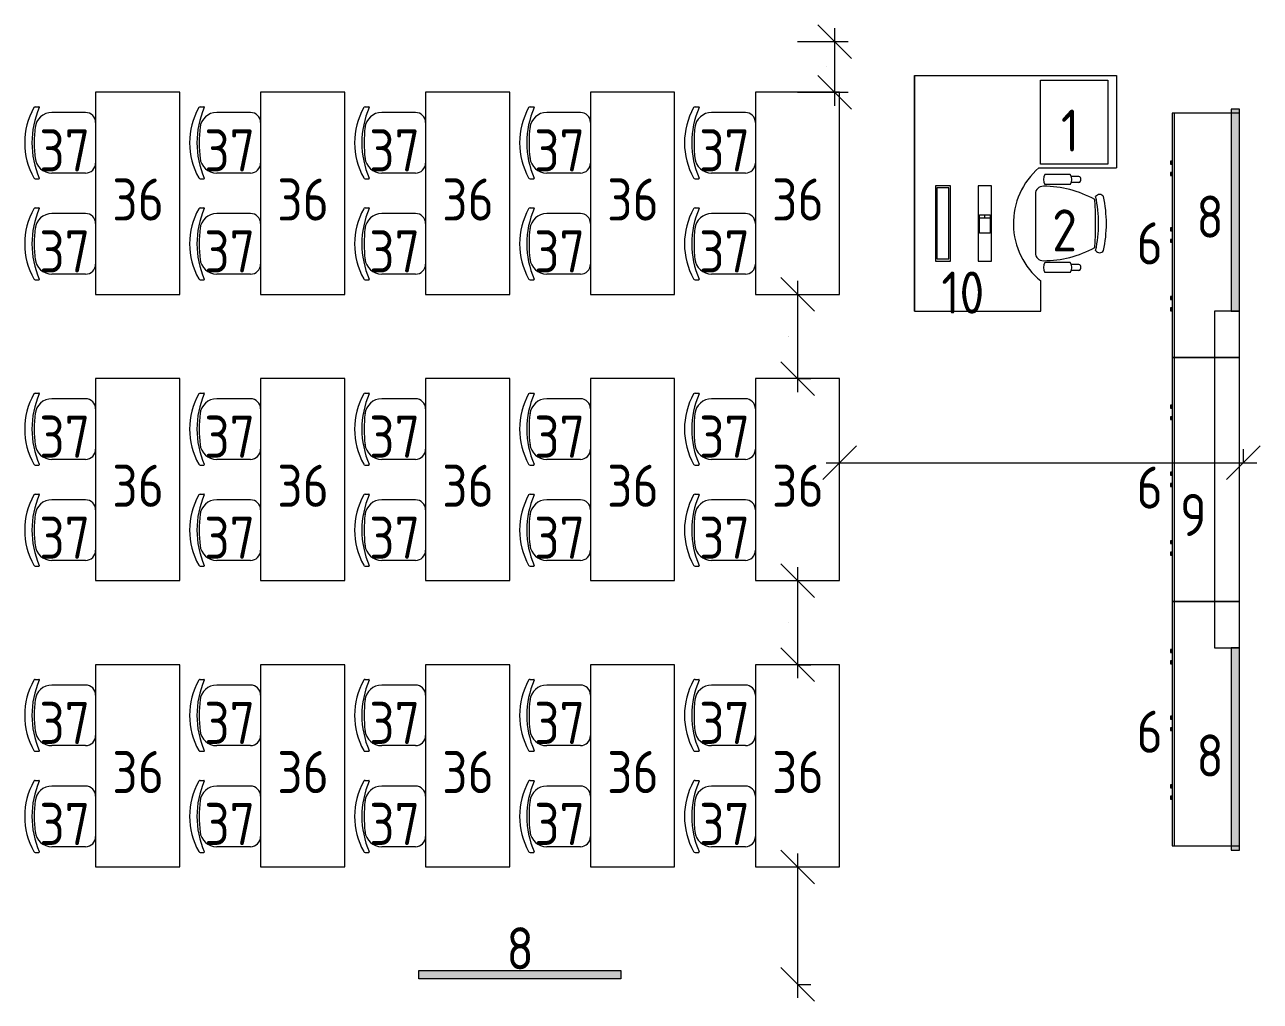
# Model space of a CAD drawing. Header units: millimetres. Extents: x 3050 to 430575, y -569542 to 36130.
# Drawn here: x 275358 to 282699, y -452006 to -446207 of the extents above; entities that cross this region are included whole.
import ezdxf

# ---------------------------------------------------------------- set-up
doc = ezdxf.new("R2010")
doc.units = ezdxf.units.MM
doc.layers.add('ТХ', color=5, linetype='Continuous', lineweight=5)
doc.layers.add('Уточнения', color=210, linetype='Continuous', lineweight=20)
doc.layers.add('ТХ_№ПОЗ', color=7, linetype='Continuous')
doc.styles.add('GOST Common_2', font='GOST_Common.ttf', dxfattribs={"width": 0.9, "height": 250})
doc.styles.add('GOST Common_3', font='GOST_Common.ttf', dxfattribs={"width": 0.9, "height": 2.5})
doc.dimstyles.new('TX-100', dxfattribs={"dimtxt": 200, "dimasz": 200, "dimexe": 80, "dimexo": 0, "dimgap": 50, "dimtad": 1, "dimtoh": 1, "dimdec": 0, "dimrnd": 10, "dimzin": 12, "dimtxsty": 'GOST Common_3', "dimblk": 'OBLIQUE', "dimcen": 1.5, "dimdle": 80, "dimclrd": 256, "dimclre": 256, "dimclrt": 256, "dimadec": 0, "dimazin": 0, "dimtfac": 1, "dimtdec": 0, "dimtmove": 0, "dimatfit": 3, "dimfxl": 1, "dimlwd": -1, "dimlwe": 15, "dimarcsym": 0})

# ---------------------------------------------------------------- blocks, each defined once
blk = doc.blocks.new('Покрытие настенное')
at = {"linetype": 'Continuous', "lineweight": 5}
blk.add_lwpolyline([(2250, -150), (250, -150), (250, 0), (2250, 0)], close=True, dxfattribs=at)
blk = doc.blocks.new('A$C3da1b1ea')
at = {"lineweight": 0}
h = blk.add_hatch(color=256, dxfattribs=at)
h.dxf.hatch_style = 1
h.paths.add_polyline_path([(0, 0), (50, 0), (50, -1200), (0, -1200)])
blk.add_lwpolyline([(0, 0), (50, 0), (50, -1200), (0, -1200), (0, 0)], dxfattribs=at)
blk = doc.blocks.new('Стол учителя угловой с тумбой')
at = {"linetype": 'Continuous', "lineweight": 5}
for p, q in [((0, 0), (0, 1200)), ((0, 1200), (547.9, 1200)), ((547.9, 739), (547.9, 1200)), ((1400, 750), (1219.1, 750)), ((1400, 0), (1400, 750)), ((1400, 0), (1400, 750)), ((1400, 0), (0, 0)), ((0, 0), (1400, 0))]:
    blk.add_line(p, q, dxfattribs=at)
blk.add_lwpolyline([(26.4, 1148.7), (526.4, 1148.7), (526.4, 748.7), (26.4, 748.7)], close=True, dxfattribs=at)
blk.add_arc((878.9, 1024.4), 437, 220.76329, 321.11011, dxfattribs=at)
blk = doc.blocks.new('Кресло регулируемое')
at = {"linetype": 'Continuous'}
for p, q in [((-292.3, -214.4), (-292.3, -365.6)), ((-280.3, -163), (-280.3, -208.6)), ((-243.6, -163), (-243.6, -208.8)), ((-232.1, -214.4), (-232.1, -365.6)), ((230.7, -214.4), (230.7, -365.6)), ((242.1, -163), (242.1, -208.8)), ((278.9, -163), (278.9, -208.6)), ((290.9, -214.4), (290.9, -365.6)), ((-175.8, -421.8), (174.4, -421.8))]:
    blk.add_line(p, q, dxfattribs=at)
for centre, radius, start, end in [((402.7, -373.3), 624.5, 150.90677, 180.12147), ((-144.6, -40.7), 28.1, 124.29147, 235.70827), ((0, -747.5), 747.5, 77.60199, 102.39777), ((0, -794), 747.5, 77.60199, 102.39777), ((0, -1825.8), 1761.9, 85.39382, 94.65462), ((-404.1, -373.3), 624.5, 359.87797, 29.10589), ((144.6, -40.7), 28.1, 304.29007, 55.70964), ((-262.2, -264.4), 58.4, 58.95098, 121.04877), ((-261.9, -171.6), 20.2, 24.89545, 155.33537), ((260.8, -264.4), 58.4, 58.95101, 121.04877), ((260.5, -171.5), 20.2, 24.89545, 155.33537), ((-262.2, -315.5), 58.4, 238.95097, 301.04877), ((260.8, -315.5), 58.4, 238.95097, 301.04877), ((-176.4, -376.4), 45.4, 177.81347, 270.74787), ((175, -376.4), 45.4, 269.25187, 2.18664)]:
    blk.add_arc(centre, radius, start, end, dxfattribs=at)
blk = doc.blocks.new('Стул ученич штабелир №5-7')
at = {"color": 0, "linetype": 'ByBlock', "lineweight": -2}
for p, q in [((-120.1, 0), (120.1, 0)), ((-120.1, 0), (120.1, 0)), ((-179.9, -60), (-179.9, -260.3)), ((-179.9, -60), (-179.9, -260.3)), ((180.1, -60), (180.1, -260.3)), ((180.1, -60), (180.1, -260.3)), ((-213.4, -359), (-213.4, -337.3)), ((-213.4, -359), (-213.4, -337.3)), ((213.6, -359), (213.6, -337.3)), ((213.6, -359), (213.6, -337.3))]:
    blk.add_line(p, q, dxfattribs=at)
for centre, radius, start, end in [((-119.9, -60), 60, 90, 180), ((-119.9, -60), 60, 90, 180), ((120.1, -60), 60, 0, 90), ((120.1, -60), 60, 0, 90), ((-79.9, -260.3), 100, 180, 264.25844), ((-79.9, -260.3), 100, 180, 264.25844), ((80.1, -260.3), 100, 275.74156, 0), ((80.1, -260.3), 100, 275.74156, 0), ((-210.4, -337.3), 3, 63.89783, 180), ((-210.4, -337.3), 3, 63.89783, 180), ((-203.4, -359), 10, 180, 238.06825), ((-203.4, -359), 10, 180, 238.06825), ((0.1, 142.3), 520.8, 246.31951, 293.68049), ((0.1, 142.3), 520.8, 246.31951, 293.68049), ((0.1, 435.5), 800.4, 263.24698, 276.75302), ((0.1, 435.5), 800.4, 263.24698, 276.75302), ((203.6, -359), 10, 301.93175, 0), ((203.6, -359), 10, 301.93175, 0), ((210.6, -337.3), 3, 0, 116.10217), ((210.6, -337.3), 3, 0, 116.10217), ((0.1, 9), 430.5, 240.99166, 299.00834), ((0.1, 9), 430.5, 240.99166, 299.00834)]:
    blk.add_arc(centre, radius, start, end, dxfattribs=at)
blk = doc.blocks.new('A$C727b9d3d')
at = {"linetype": 'Continuous'}
blk.add_line((388, -1450), (388, 0), dxfattribs=at)
for points in [[(0, -1450), (400, -1450), (400, 0), (0, 0)], [(400, -277.1), (400, -294.4), (410.2, -294.4), (410.2, -277.1)], [(400, -344.7), (400, -362.1), (410.2, -362.1), (410.2, -344.7)], [(400, -684.1), (400, -701.5), (410.2, -701.5), (410.2, -684.1)], [(400, -751.8), (400, -769.1), (410.2, -769.1), (410.2, -751.8)], [(400, -1081), (400, -1098.4), (410.2, -1098.4), (410.2, -1081)], [(400, -1148.7), (400, -1166), (410.2, -1166), (410.2, -1148.7)]]:
    blk.add_lwpolyline(points, close=True, dxfattribs=at)
blk = doc.blocks.new('_Oblique')
at = {"color": 0, "linetype": 'ByBlock', "lineweight": -2}
blk.add_line((-0.5, -0.5), (0.5, 0.5), dxfattribs=at)
blk = doc.blocks.new('*D12145')
at = {"layer": 'Defpoints', "color": 0, "transparency": 16777216}
for p in [(479734.2, -262987.3), (479955.2, -262987.3), (479734.2, -263288.4)]:
    blk.add_point(p, dxfattribs=at)
at = {"layer": 'ТХ', "transparency": 16777216}
blk.add_line((479955.2, -263368.4), (479955.2, -262907.3), dxfattribs=at)
at = {"layer": 'ТХ', "lineweight": 15, "transparency": 16777216}
for p, q in [((479734.2, -262987.3), (480035.2, -262987.3)), ((479734.2, -263288.4), (480035.2, -263288.4))]:
    blk.add_line(p, q, dxfattribs=at)
at = {"layer": 'ТХ', "transparency": 16777216, "xscale": 200, "yscale": 200, "zscale": 200}
for p, rotation in [((479955.2, -262987.3), 90), ((479955.2, -263288.4), 270)]:
    blk.add_blockref('_Oblique', p, dxfattribs=dict(at, rotation=rotation))
at = {"layer": 'ТХ', "transparency": 16777216, "insert": (479903.9, -263137.9), "char_height": 2.5, "attachment_point": 5, "rotation": 90, "style": 'GOST Common_3'}
blk.add_mtext('300', dxfattribs=at)
blk = doc.blocks.new('*D12146')
at = {"layer": 'Defpoints', "color": 0, "transparency": 16777216}
for p in [(479734.2, -264488.4), (479734.2, -264988.4), (479734.2, -264988.4)]:
    blk.add_point(p, dxfattribs=at)
at = {"layer": 'ТХ', "transparency": 16777216}
blk.add_line((479734.2, -264408.4), (479734.2, -265068.4), dxfattribs=at)
at = {"layer": 'ТХ', "lineweight": 15, "transparency": 16777216}
for p, q in [((479734.2, -264488.4), (479814.2, -264488.4)), ((479734.2, -264988.4), (479814.2, -264988.4))]:
    blk.add_line(p, q, dxfattribs=at)
at = {"layer": 'ТХ', "transparency": 16777216, "xscale": 200, "yscale": 200, "zscale": 200}
for p, rotation in [((479734.2, -264488.4), 90), ((479734.2, -264988.4), 270)]:
    blk.add_blockref('_Oblique', p, dxfattribs=dict(at, rotation=rotation))
at = {"layer": 'ТХ', "transparency": 16777216, "insert": (479682.9, -264738.4), "char_height": 2.5, "attachment_point": 5, "rotation": 90, "style": 'GOST Common_3'}
blk.add_mtext('500', dxfattribs=at)
blk = doc.blocks.new('*D12147')
at = {"layer": 'Defpoints', "color": 0, "transparency": 16777216}
for p in [(479734.2, -266188.4), (479734.2, -266688.4), (479734.2, -266688.4)]:
    blk.add_point(p, dxfattribs=at)
at = {"layer": 'ТХ', "transparency": 16777216}
blk.add_line((479734.2, -266108.4), (479734.2, -266768.4), dxfattribs=at)
at = {"layer": 'ТХ', "lineweight": 15, "transparency": 16777216}
for p, q in [((479734.2, -266188.4), (479814.2, -266188.4)), ((479734.2, -266688.4), (479814.2, -266688.4))]:
    blk.add_line(p, q, dxfattribs=at)
at = {"layer": 'ТХ', "transparency": 16777216, "xscale": 200, "yscale": 200, "zscale": 200}
for p, rotation in [((479734.2, -266188.4), 90), ((479734.2, -266688.4), 270)]:
    blk.add_blockref('_Oblique', p, dxfattribs=dict(at, rotation=rotation))
at = {"layer": 'ТХ', "transparency": 16777216, "insert": (479682.9, -266438.4), "char_height": 2.5, "attachment_point": 5, "rotation": 90, "style": 'GOST Common_3'}
blk.add_mtext('500', dxfattribs=at)
blk = doc.blocks.new('*D12148')
at = {"layer": 'Defpoints', "color": 0, "transparency": 16777216}
for p in [(479734.2, -267888.4), (479734.2, -268586.4), (479734.2, -268586.4)]:
    blk.add_point(p, dxfattribs=at)
at = {"layer": 'ТХ', "transparency": 16777216}
blk.add_line((479734.2, -267808.4), (479734.2, -268666.4), dxfattribs=at)
at = {"layer": 'ТХ', "lineweight": 15, "transparency": 16777216}
for p, q in [((479734.2, -267888.4), (479814.2, -267888.4)), ((479734.2, -268586.4), (479814.2, -268586.4))]:
    blk.add_line(p, q, dxfattribs=at)
at = {"layer": 'ТХ', "transparency": 16777216, "xscale": 200, "yscale": 200, "zscale": 200}
for p, rotation in [((479734.2, -267888.4), 90), ((479734.2, -268586.4), 270)]:
    blk.add_blockref('_Oblique', p, dxfattribs=dict(at, rotation=rotation))
at = {"layer": 'ТХ', "transparency": 16777216, "insert": (479682.9, -268237.4), "char_height": 2.5, "attachment_point": 5, "rotation": 90, "style": 'GOST Common_3'}
blk.add_mtext('700', dxfattribs=at)
blk = doc.blocks.new('*D12121')
at = {"layer": 'Defpoints', "color": 0, "transparency": 16777216}
for p in [(479984.2, -265488.4), (482383.6, -265488.4), (482383.6, -265488.4)]:
    blk.add_point(p, dxfattribs=at)
at = {"layer": 'ТХ', "lineweight": 15, "transparency": 16777216}
for p, q in [((479984.2, -265488.4), (479984.2, -265408.4)), ((482383.6, -265488.4), (482383.6, -265408.4))]:
    blk.add_line(p, q, dxfattribs=at)
at = {"layer": 'ТХ', "transparency": 16777216}
blk.add_line((479904.2, -265488.4), (482463.6, -265488.4), dxfattribs=at)
at = {"layer": 'ТХ', "transparency": 16777216, "xscale": 200, "yscale": 200, "zscale": 200, "rotation": 180}
blk.add_blockref('_Oblique', (479984.2, -265488.4), dxfattribs=at)
at = {"layer": 'ТХ', "transparency": 16777216, "xscale": 200, "yscale": 200, "zscale": 200}
blk.add_blockref('_Oblique', (482383.6, -265488.4), dxfattribs=at)
at = {"layer": 'ТХ', "transparency": 16777216, "insert": (481183.9, -265437.1), "char_height": 2.5, "attachment_point": 5, "style": 'GOST Common_3'}
blk.add_mtext('2400', dxfattribs=at)
blk = doc.blocks.new('Ноутбук')
at = {"layer": 'ТХ'}
for p, q in [((2432.4, 14028.3), (2412.3, 14028.3)), ((2432.4, 14060), (2432.4, 13996.6))]:
    blk.add_line(p, q, dxfattribs=at)
for points in [[(2238.5, 13988.4), (2687.5, 13988.4), (2687.5, 14067.9), (2238.5, 14067.9)], [(2520.4, 13996.6), (2412.3, 13996.6), (2412.3, 14060), (2520.4, 14060)], [(2687.5, 13824.4), (2238.5, 13824.4), (2238.5, 13735.8), (2687.5, 13735.8)], [(2673.8, 13813.8), (2251.4, 13813.8), (2251.4, 13743.9), (2673.8, 13743.9)]]:
    blk.add_lwpolyline(points, close=True, dxfattribs=at)
blk = doc.blocks.new('ТХ1 4 этаж')
at = {"layer": 'ТХ'}
for points in [[(476064.2, -264488.4), (476064.2, -263288.4), (475564.2, -263288.4), (475564.2, -264488.4)], [(477044.2, -264488.4), (477044.2, -263288.4), (476544.2, -263288.4), (476544.2, -264488.4)], [(478024.2, -264488.4), (478024.2, -263288.4), (477524.2, -263288.4), (477524.2, -264488.4)], [(479004.2, -264488.4), (479004.2, -263288.4), (478504.2, -263288.4), (478504.2, -264488.4)], [(479984.2, -264488.4), (479984.2, -263288.4), (479484.2, -263288.4), (479484.2, -264488.4)], [(476064.2, -266188.4), (476064.2, -264988.4), (475564.2, -264988.4), (475564.2, -266188.4)], [(477044.2, -266188.4), (477044.2, -264988.4), (476544.2, -264988.4), (476544.2, -266188.4)], [(478024.2, -266188.4), (478024.2, -264988.4), (477524.2, -264988.4), (477524.2, -266188.4)], [(479004.2, -266188.4), (479004.2, -264988.4), (478504.2, -264988.4), (478504.2, -266188.4)], [(479984.2, -266188.4), (479984.2, -264988.4), (479484.2, -264988.4), (479484.2, -266188.4)], [(476064.2, -267888.4), (476064.2, -266688.4), (475564.2, -266688.4), (475564.2, -267888.4)], [(477044.2, -267888.4), (477044.2, -266688.4), (476544.2, -266688.4), (476544.2, -267888.4)], [(478024.2, -267888.4), (478024.2, -266688.4), (477524.2, -266688.4), (477524.2, -267888.4)], [(479004.2, -267888.4), (479004.2, -266688.4), (478504.2, -266688.4), (478504.2, -267888.4)], [(479984.2, -267888.4), (479984.2, -266688.4), (479484.2, -266688.4), (479484.2, -267888.4)]]:
    blk.add_lwpolyline(points, close=True, dxfattribs=at)
at = {"rotation": 270}
blk.add_blockref('Ноутбук', (466818.4, -261604.6), dxfattribs=at)
at = {"layer": 'ТХ', "lineweight": 0}
for name, p, rotation in [('Стол учителя угловой с тумбой', (480429.2, -263189.3), 270), ('Стул ученич штабелир №5-7', (475564.2, -263588.4), 270), ('Стул ученич штабелир №5-7', (476544.2, -263588.4), 270), ('Стул ученич штабелир №5-7', (477524.2, -263588.4), 270), ('Стул ученич штабелир №5-7', (478504.2, -263588.4), 270), ('Стул ученич штабелир №5-7', (479484.2, -263588.4), 270), ('A$C727b9d3d', (482360.8, -264863.4), 180), ('Кресло регулируемое', (481569.4, -264068.3), 270), ('Стул ученич штабелир №5-7', (475564.2, -264188.4), 270), ('Стул ученич штабелир №5-7', (476544.2, -264188.4), 270), ('Стул ученич штабелир №5-7', (477524.2, -264188.4), 270), ('Стул ученич штабелир №5-7', (478504.2, -264188.4), 270), ('Стул ученич штабелир №5-7', (479484.2, -264188.4), 270), ('A$C727b9d3d', (482360.8, -266313.4), 180), ('Стул ученич штабелир №5-7', (475564.2, -265288.4), 270), ('Стул ученич штабелир №5-7', (476544.2, -265288.4), 270), ('Стул ученич штабелир №5-7', (477524.2, -265288.4), 270), ('Стул ученич штабелир №5-7', (478504.2, -265288.4), 270), ('Стул ученич штабелир №5-7', (479484.2, -265288.4), 270), ('Стул ученич штабелир №5-7', (475564.2, -265888.4), 270), ('Стул ученич штабелир №5-7', (476544.2, -265888.4), 270), ('Стул ученич штабелир №5-7', (477524.2, -265888.4), 270), ('Стул ученич штабелир №5-7', (478504.2, -265888.4), 270), ('Стул ученич штабелир №5-7', (479484.2, -265888.4), 270), ('A$C727b9d3d', (482360.8, -267763.4), 180), ('Стул ученич штабелир №5-7', (475564.2, -266988.4), 270), ('Стул ученич штабелир №5-7', (476544.2, -266988.4), 270), ('Стул ученич штабелир №5-7', (477524.2, -266988.4), 270), ('Стул ученич штабелир №5-7', (478504.2, -266988.4), 270), ('Стул ученич штабелир №5-7', (479484.2, -266988.4), 270), ('Стул ученич штабелир №5-7', (475564.2, -267588.4), 270), ('Стул ученич штабелир №5-7', (476544.2, -267588.4), 270), ('Стул ученич штабелир №5-7', (477524.2, -267588.4), 270), ('Стул ученич штабелир №5-7', (478504.2, -267588.4), 270), ('Стул ученич штабелир №5-7', (479484.2, -267588.4), 270), ('A$C3da1b1ea', (478684.9, -268503.7), 270)]:
    blk.add_blockref(name, p, dxfattribs=dict(at, rotation=rotation))
at = {"layer": 'ТХ', "lineweight": 0, "xscale": -1}
for p in [(482360.8, -263388.4), (482360.8, -266588.4)]:
    blk.add_blockref('A$C3da1b1ea', p, dxfattribs=at)
at = {"layer": 'ТХ', "lineweight": 0, "xscale": -1, "rotation": 270}
blk.add_blockref('Покрытие настенное', (482360.8, -266838.4), dxfattribs=at)
at = {"layer": 'ТХ_№ПОЗ', "char_height": 250, "width": 595, "attachment_point": 5, "line_spacing_factor": 1.139951, "style": 'GOST Common_2'}
for s, insert in [('\\pxt4.23333,8.46667,12.7,16.93333,21.16667,25.4,29.63333,33.86667,38.1,42.33333,46.56667,50.8,55.03333,59.26667,63.5,67.73333,71.96667,76.2,80.43333,84.66667,88.9,93.13333,97.36667,101.6,105.83333,110.06667,114.3,118.53333,122.76667,127,131.23333,135.46667;1', (481353.3, -263515.7)), ('\\pxt4.23333,8.46667,12.7,16.93333,21.16667,25.4,29.63333,33.86667,38.1,42.33333,46.56667,50.8,55.03333,59.26667,63.5,67.73333,71.96667,76.2,80.43333,84.66667,88.9,93.13333,97.36667,101.6,105.83333,110.06667,114.3,118.53333,122.76667,127,131.23333,135.46667;37', (475380.1, -263633.6)), ('\\pxt4.23333,8.46667,12.7,16.93333,21.16667,25.4,29.63333,33.86667,38.1,42.33333,46.56667,50.8,55.03333,59.26667,63.5,67.73333,71.96667,76.2,80.43333,84.66667,88.9,93.13333,97.36667,101.6,105.83333,110.06667,114.3,118.53333,122.76667,127,131.23333,135.46667;37', (476360.1, -263633.6)), ('\\pxt4.23333,8.46667,12.7,16.93333,21.16667,25.4,29.63333,33.86667,38.1,42.33333,46.56667,50.8,55.03333,59.26667,63.5,67.73333,71.96667,76.2,80.43333,84.66667,88.9,93.13333,97.36667,101.6,105.83333,110.06667,114.3,118.53333,122.76667,127,131.23333,135.46667;37', (477340.1, -263633.6)), ('\\pxt4.23333,8.46667,12.7,16.93333,21.16667,25.4,29.63333,33.86667,38.1,42.33333,46.56667,50.8,55.03333,59.26667,63.5,67.73333,71.96667,76.2,80.43333,84.66667,88.9,93.13333,97.36667,101.6,105.83333,110.06667,114.3,118.53333,122.76667,127,131.23333,135.46667;37', (478320.1, -263633.6)), ('\\pxt4.23333,8.46667,12.7,16.93333,21.16667,25.4,29.63333,33.86667,38.1,42.33333,46.56667,50.8,55.03333,59.26667,63.5,67.73333,71.96667,76.2,80.43333,84.66667,88.9,93.13333,97.36667,101.6,105.83333,110.06667,114.3,118.53333,122.76667,127,131.23333,135.46667;37', (479300.1, -263633.6)), ('\\pxt4.23333,8.46667,12.7,16.93333,21.16667,25.4,29.63333,33.86667,38.1,42.33333,46.56667,50.8,55.03333,59.26667,63.5,67.73333,71.96667,76.2,80.43333,84.66667,88.9,93.13333,97.36667,101.6,105.83333,110.06667,114.3,118.53333,122.76667,127,131.23333,135.46667;36', (475816.5, -263925.4)), ('\\pxt4.23333,8.46667,12.7,16.93333,21.16667,25.4,29.63333,33.86667,38.1,42.33333,46.56667,50.8,55.03333,59.26667,63.5,67.73333,71.96667,76.2,80.43333,84.66667,88.9,93.13333,97.36667,101.6,105.83333,110.06667,114.3,118.53333,122.76667,127,131.23333,135.46667;36', (476796.5, -263925.4)), ('\\pxt4.23333,8.46667,12.7,16.93333,21.16667,25.4,29.63333,33.86667,38.1,42.33333,46.56667,50.8,55.03333,59.26667,63.5,67.73333,71.96667,76.2,80.43333,84.66667,88.9,93.13333,97.36667,101.6,105.83333,110.06667,114.3,118.53333,122.76667,127,131.23333,135.46667;36', (477776.5, -263925.4)), ('\\pxt4.23333,8.46667,12.7,16.93333,21.16667,25.4,29.63333,33.86667,38.1,42.33333,46.56667,50.8,55.03333,59.26667,63.5,67.73333,71.96667,76.2,80.43333,84.66667,88.9,93.13333,97.36667,101.6,105.83333,110.06667,114.3,118.53333,122.76667,127,131.23333,135.46667;36', (478756.5, -263925.4)), ('\\pxt4.23333,8.46667,12.7,16.93333,21.16667,25.4,29.63333,33.86667,38.1,42.33333,46.56667,50.8,55.03333,59.26667,63.5,67.73333,71.96667,76.2,80.43333,84.66667,88.9,93.13333,97.36667,101.6,105.83333,110.06667,114.3,118.53333,122.76667,127,131.23333,135.46667;36', (479736.5, -263925.4)), ('\\pxt4.23333,8.46667,12.7,16.93333,21.16667,25.4,29.63333,33.86667,38.1,42.33333,46.56667,50.8,55.03333,59.26667,63.5,67.73333,71.96667,76.2,80.43333,84.66667,88.9,93.13333,97.36667,101.6,105.83333,110.06667,114.3,118.53333,122.76667,127,131.23333,135.46667;8', (482185.1, -264027.1)), ('\\pxt4.23333,8.46667,12.7,16.93333,21.16667,25.4,29.63333,33.86667,38.1,42.33333,46.56667,50.8,55.03333,59.26667,63.5,67.73333,71.96667,76.2,80.43333,84.66667,88.9,93.13333,97.36667,101.6,105.83333,110.06667,114.3,118.53333,122.76667,127,131.23333,135.46667;2', (481320.7, -264108.8)), ('\\pxt4.23333,8.46667,12.7,16.93333,21.16667,25.4,29.63333,33.86667,38.1,42.33333,46.56667,50.8,55.03333,59.26667,63.5,67.73333,71.96667,76.2,80.43333,84.66667,88.9,93.13333,97.36667,101.6,105.83333,110.06667,114.3,118.53333,122.76667,127,131.23333,135.46667;37', (475380.1, -264233.6)), ('\\pxt4.23333,8.46667,12.7,16.93333,21.16667,25.4,29.63333,33.86667,38.1,42.33333,46.56667,50.8,55.03333,59.26667,63.5,67.73333,71.96667,76.2,80.43333,84.66667,88.9,93.13333,97.36667,101.6,105.83333,110.06667,114.3,118.53333,122.76667,127,131.23333,135.46667;37', (476360.1, -264233.6)), ('\\pxt4.23333,8.46667,12.7,16.93333,21.16667,25.4,29.63333,33.86667,38.1,42.33333,46.56667,50.8,55.03333,59.26667,63.5,67.73333,71.96667,76.2,80.43333,84.66667,88.9,93.13333,97.36667,101.6,105.83333,110.06667,114.3,118.53333,122.76667,127,131.23333,135.46667;37', (477340.1, -264233.6)), ('\\pxt4.23333,8.46667,12.7,16.93333,21.16667,25.4,29.63333,33.86667,38.1,42.33333,46.56667,50.8,55.03333,59.26667,63.5,67.73333,71.96667,76.2,80.43333,84.66667,88.9,93.13333,97.36667,101.6,105.83333,110.06667,114.3,118.53333,122.76667,127,131.23333,135.46667;37', (478320.1, -264233.6)), ('\\pxt4.23333,8.46667,12.7,16.93333,21.16667,25.4,29.63333,33.86667,38.1,42.33333,46.56667,50.8,55.03333,59.26667,63.5,67.73333,71.96667,76.2,80.43333,84.66667,88.9,93.13333,97.36667,101.6,105.83333,110.06667,114.3,118.53333,122.76667,127,131.23333,135.46667;37', (479300.1, -264233.6)), ('\\pxt4.23333,8.46667,12.7,16.93333,21.16667,25.4,29.63333,33.86667,38.1,42.33333,46.56667,50.8,55.03333,59.26667,63.5,67.73333,71.96667,76.2,80.43333,84.66667,88.9,93.13333,97.36667,101.6,105.83333,110.06667,114.3,118.53333,122.76667,127,131.23333,135.46667;6', (481826.6, -264185.9)), ('\\pxt4.23333,8.46667,12.7,16.93333,21.16667,25.4,29.63333,33.86667,38.1,42.33333,46.56667,50.8,55.03333,59.26667,63.5,67.73333,71.96667,76.2,80.43333,84.66667,88.9,93.13333,97.36667,101.6,105.83333,110.06667,114.3,118.53333,122.76667,127,131.23333,135.46667;10', (480716.6, -264478)), ('\\pxt4.23333,8.46667,12.7,16.93333,21.16667,25.4,29.63333,33.86667,38.1,42.33333,46.56667,50.8,55.03333,59.26667,63.5,67.73333,71.96667,76.2,80.43333,84.66667,88.9,93.13333,97.36667,101.6,105.83333,110.06667,114.3,118.53333,122.76667,127,131.23333,135.46667;37', (475380.1, -265333.6)), ('\\pxt4.23333,8.46667,12.7,16.93333,21.16667,25.4,29.63333,33.86667,38.1,42.33333,46.56667,50.8,55.03333,59.26667,63.5,67.73333,71.96667,76.2,80.43333,84.66667,88.9,93.13333,97.36667,101.6,105.83333,110.06667,114.3,118.53333,122.76667,127,131.23333,135.46667;37', (476360.1, -265333.6)), ('\\pxt4.23333,8.46667,12.7,16.93333,21.16667,25.4,29.63333,33.86667,38.1,42.33333,46.56667,50.8,55.03333,59.26667,63.5,67.73333,71.96667,76.2,80.43333,84.66667,88.9,93.13333,97.36667,101.6,105.83333,110.06667,114.3,118.53333,122.76667,127,131.23333,135.46667;37', (477340.1, -265333.6)), ('\\pxt4.23333,8.46667,12.7,16.93333,21.16667,25.4,29.63333,33.86667,38.1,42.33333,46.56667,50.8,55.03333,59.26667,63.5,67.73333,71.96667,76.2,80.43333,84.66667,88.9,93.13333,97.36667,101.6,105.83333,110.06667,114.3,118.53333,122.76667,127,131.23333,135.46667;37', (478320.1, -265333.6)), ('\\pxt4.23333,8.46667,12.7,16.93333,21.16667,25.4,29.63333,33.86667,38.1,42.33333,46.56667,50.8,55.03333,59.26667,63.5,67.73333,71.96667,76.2,80.43333,84.66667,88.9,93.13333,97.36667,101.6,105.83333,110.06667,114.3,118.53333,122.76667,127,131.23333,135.46667;37', (479300.1, -265333.6)), ('\\pxt4.23333,8.46667,12.7,16.93333,21.16667,25.4,29.63333,33.86667,38.1,42.33333,46.56667,50.8,55.03333,59.26667,63.5,67.73333,71.96667,76.2,80.43333,84.66667,88.9,93.13333,97.36667,101.6,105.83333,110.06667,114.3,118.53333,122.76667,127,131.23333,135.46667;36', (475816.5, -265625.4)), ('\\pxt4.23333,8.46667,12.7,16.93333,21.16667,25.4,29.63333,33.86667,38.1,42.33333,46.56667,50.8,55.03333,59.26667,63.5,67.73333,71.96667,76.2,80.43333,84.66667,88.9,93.13333,97.36667,101.6,105.83333,110.06667,114.3,118.53333,122.76667,127,131.23333,135.46667;36', (476796.5, -265625.4)), ('\\pxt4.23333,8.46667,12.7,16.93333,21.16667,25.4,29.63333,33.86667,38.1,42.33333,46.56667,50.8,55.03333,59.26667,63.5,67.73333,71.96667,76.2,80.43333,84.66667,88.9,93.13333,97.36667,101.6,105.83333,110.06667,114.3,118.53333,122.76667,127,131.23333,135.46667;36', (477776.5, -265625.4)), ('\\pxt4.23333,8.46667,12.7,16.93333,21.16667,25.4,29.63333,33.86667,38.1,42.33333,46.56667,50.8,55.03333,59.26667,63.5,67.73333,71.96667,76.2,80.43333,84.66667,88.9,93.13333,97.36667,101.6,105.83333,110.06667,114.3,118.53333,122.76667,127,131.23333,135.46667;36', (478756.5, -265625.4)), ('\\pxt4.23333,8.46667,12.7,16.93333,21.16667,25.4,29.63333,33.86667,38.1,42.33333,46.56667,50.8,55.03333,59.26667,63.5,67.73333,71.96667,76.2,80.43333,84.66667,88.9,93.13333,97.36667,101.6,105.83333,110.06667,114.3,118.53333,122.76667,127,131.23333,135.46667;36', (479736.5, -265625.4)), ('\\pxt4.23333,8.46667,12.7,16.93333,21.16667,25.4,29.63333,33.86667,38.1,42.33333,46.56667,50.8,55.03333,59.26667,63.5,67.73333,71.96667,76.2,80.43333,84.66667,88.9,93.13333,97.36667,101.6,105.83333,110.06667,114.3,118.53333,122.76667,127,131.23333,135.46667;6', (481826.6, -265635.9)), ('\\pxt4.23333,8.46667,12.7,16.93333,21.16667,25.4,29.63333,33.86667,38.1,42.33333,46.56667,50.8,55.03333,59.26667,63.5,67.73333,71.96667,76.2,80.43333,84.66667,88.9,93.13333,97.36667,101.6,105.83333,110.06667,114.3,118.53333,122.76667,127,131.23333,135.46667;9', (482086.1, -265798.5)), ('\\pxt4.23333,8.46667,12.7,16.93333,21.16667,25.4,29.63333,33.86667,38.1,42.33333,46.56667,50.8,55.03333,59.26667,63.5,67.73333,71.96667,76.2,80.43333,84.66667,88.9,93.13333,97.36667,101.6,105.83333,110.06667,114.3,118.53333,122.76667,127,131.23333,135.46667;37', (475380.1, -265933.6)), ('\\pxt4.23333,8.46667,12.7,16.93333,21.16667,25.4,29.63333,33.86667,38.1,42.33333,46.56667,50.8,55.03333,59.26667,63.5,67.73333,71.96667,76.2,80.43333,84.66667,88.9,93.13333,97.36667,101.6,105.83333,110.06667,114.3,118.53333,122.76667,127,131.23333,135.46667;37', (476360.1, -265933.6)), ('\\pxt4.23333,8.46667,12.7,16.93333,21.16667,25.4,29.63333,33.86667,38.1,42.33333,46.56667,50.8,55.03333,59.26667,63.5,67.73333,71.96667,76.2,80.43333,84.66667,88.9,93.13333,97.36667,101.6,105.83333,110.06667,114.3,118.53333,122.76667,127,131.23333,135.46667;37', (477340.1, -265933.6)), ('\\pxt4.23333,8.46667,12.7,16.93333,21.16667,25.4,29.63333,33.86667,38.1,42.33333,46.56667,50.8,55.03333,59.26667,63.5,67.73333,71.96667,76.2,80.43333,84.66667,88.9,93.13333,97.36667,101.6,105.83333,110.06667,114.3,118.53333,122.76667,127,131.23333,135.46667;37', (478320.1, -265933.6)), ('\\pxt4.23333,8.46667,12.7,16.93333,21.16667,25.4,29.63333,33.86667,38.1,42.33333,46.56667,50.8,55.03333,59.26667,63.5,67.73333,71.96667,76.2,80.43333,84.66667,88.9,93.13333,97.36667,101.6,105.83333,110.06667,114.3,118.53333,122.76667,127,131.23333,135.46667;37', (479300.1, -265933.6)), ('\\pxt4.23333,8.46667,12.7,16.93333,21.16667,25.4,29.63333,33.86667,38.1,42.33333,46.56667,50.8,55.03333,59.26667,63.5,67.73333,71.96667,76.2,80.43333,84.66667,88.9,93.13333,97.36667,101.6,105.83333,110.06667,114.3,118.53333,122.76667,127,131.23333,135.46667;37', (475380.1, -267033.6)), ('\\pxt4.23333,8.46667,12.7,16.93333,21.16667,25.4,29.63333,33.86667,38.1,42.33333,46.56667,50.8,55.03333,59.26667,63.5,67.73333,71.96667,76.2,80.43333,84.66667,88.9,93.13333,97.36667,101.6,105.83333,110.06667,114.3,118.53333,122.76667,127,131.23333,135.46667;37', (476360.1, -267033.6)), ('\\pxt4.23333,8.46667,12.7,16.93333,21.16667,25.4,29.63333,33.86667,38.1,42.33333,46.56667,50.8,55.03333,59.26667,63.5,67.73333,71.96667,76.2,80.43333,84.66667,88.9,93.13333,97.36667,101.6,105.83333,110.06667,114.3,118.53333,122.76667,127,131.23333,135.46667;37', (477340.1, -267033.6)), ('\\pxt4.23333,8.46667,12.7,16.93333,21.16667,25.4,29.63333,33.86667,38.1,42.33333,46.56667,50.8,55.03333,59.26667,63.5,67.73333,71.96667,76.2,80.43333,84.66667,88.9,93.13333,97.36667,101.6,105.83333,110.06667,114.3,118.53333,122.76667,127,131.23333,135.46667;37', (478320.1, -267033.6)), ('\\pxt4.23333,8.46667,12.7,16.93333,21.16667,25.4,29.63333,33.86667,38.1,42.33333,46.56667,50.8,55.03333,59.26667,63.5,67.73333,71.96667,76.2,80.43333,84.66667,88.9,93.13333,97.36667,101.6,105.83333,110.06667,114.3,118.53333,122.76667,127,131.23333,135.46667;37', (479300.1, -267033.6)), ('\\pxt4.23333,8.46667,12.7,16.93333,21.16667,25.4,29.63333,33.86667,38.1,42.33333,46.56667,50.8,55.03333,59.26667,63.5,67.73333,71.96667,76.2,80.43333,84.66667,88.9,93.13333,97.36667,101.6,105.83333,110.06667,114.3,118.53333,122.76667,127,131.23333,135.46667;6', (481826.6, -267085.9)), ('\\pxt4.23333,8.46667,12.7,16.93333,21.16667,25.4,29.63333,33.86667,38.1,42.33333,46.56667,50.8,55.03333,59.26667,63.5,67.73333,71.96667,76.2,80.43333,84.66667,88.9,93.13333,97.36667,101.6,105.83333,110.06667,114.3,118.53333,122.76667,127,131.23333,135.46667;8', (482185.1, -267227.1)), ('\\pxt4.23333,8.46667,12.7,16.93333,21.16667,25.4,29.63333,33.86667,38.1,42.33333,46.56667,50.8,55.03333,59.26667,63.5,67.73333,71.96667,76.2,80.43333,84.66667,88.9,93.13333,97.36667,101.6,105.83333,110.06667,114.3,118.53333,122.76667,127,131.23333,135.46667;36', (475816.5, -267325.4)), ('\\pxt4.23333,8.46667,12.7,16.93333,21.16667,25.4,29.63333,33.86667,38.1,42.33333,46.56667,50.8,55.03333,59.26667,63.5,67.73333,71.96667,76.2,80.43333,84.66667,88.9,93.13333,97.36667,101.6,105.83333,110.06667,114.3,118.53333,122.76667,127,131.23333,135.46667;36', (476796.5, -267325.4)), ('\\pxt4.23333,8.46667,12.7,16.93333,21.16667,25.4,29.63333,33.86667,38.1,42.33333,46.56667,50.8,55.03333,59.26667,63.5,67.73333,71.96667,76.2,80.43333,84.66667,88.9,93.13333,97.36667,101.6,105.83333,110.06667,114.3,118.53333,122.76667,127,131.23333,135.46667;36', (477776.5, -267325.4)), ('\\pxt4.23333,8.46667,12.7,16.93333,21.16667,25.4,29.63333,33.86667,38.1,42.33333,46.56667,50.8,55.03333,59.26667,63.5,67.73333,71.96667,76.2,80.43333,84.66667,88.9,93.13333,97.36667,101.6,105.83333,110.06667,114.3,118.53333,122.76667,127,131.23333,135.46667;36', (478756.5, -267325.4)), ('\\pxt4.23333,8.46667,12.7,16.93333,21.16667,25.4,29.63333,33.86667,38.1,42.33333,46.56667,50.8,55.03333,59.26667,63.5,67.73333,71.96667,76.2,80.43333,84.66667,88.9,93.13333,97.36667,101.6,105.83333,110.06667,114.3,118.53333,122.76667,127,131.23333,135.46667;36', (479736.5, -267325.4)), ('\\pxt4.23333,8.46667,12.7,16.93333,21.16667,25.4,29.63333,33.86667,38.1,42.33333,46.56667,50.8,55.03333,59.26667,63.5,67.73333,71.96667,76.2,80.43333,84.66667,88.9,93.13333,97.36667,101.6,105.83333,110.06667,114.3,118.53333,122.76667,127,131.23333,135.46667;37', (475380.1, -267633.6)), ('\\pxt4.23333,8.46667,12.7,16.93333,21.16667,25.4,29.63333,33.86667,38.1,42.33333,46.56667,50.8,55.03333,59.26667,63.5,67.73333,71.96667,76.2,80.43333,84.66667,88.9,93.13333,97.36667,101.6,105.83333,110.06667,114.3,118.53333,122.76667,127,131.23333,135.46667;37', (476360.1, -267633.6)), ('\\pxt4.23333,8.46667,12.7,16.93333,21.16667,25.4,29.63333,33.86667,38.1,42.33333,46.56667,50.8,55.03333,59.26667,63.5,67.73333,71.96667,76.2,80.43333,84.66667,88.9,93.13333,97.36667,101.6,105.83333,110.06667,114.3,118.53333,122.76667,127,131.23333,135.46667;37', (477340.1, -267633.6)), ('\\pxt4.23333,8.46667,12.7,16.93333,21.16667,25.4,29.63333,33.86667,38.1,42.33333,46.56667,50.8,55.03333,59.26667,63.5,67.73333,71.96667,76.2,80.43333,84.66667,88.9,93.13333,97.36667,101.6,105.83333,110.06667,114.3,118.53333,122.76667,127,131.23333,135.46667;37', (478320.1, -267633.6)), ('\\pxt4.23333,8.46667,12.7,16.93333,21.16667,25.4,29.63333,33.86667,38.1,42.33333,46.56667,50.8,55.03333,59.26667,63.5,67.73333,71.96667,76.2,80.43333,84.66667,88.9,93.13333,97.36667,101.6,105.83333,110.06667,114.3,118.53333,122.76667,127,131.23333,135.46667;37', (479300.1, -267633.6)), ('\\pxt4.23333,8.46667,12.7,16.93333,21.16667,25.4,29.63333,33.86667,38.1,42.33333,46.56667,50.8,55.03333,59.26667,63.5,67.73333,71.96667,76.2,80.43333,84.66667,88.9,93.13333,97.36667,101.6,105.83333,110.06667,114.3,118.53333,122.76667,127,131.23333,135.46667;8', (478086.2, -268372))]:
    blk.add_mtext(s, dxfattribs=dict(at, insert=insert))
at = {"layer": 'ТХ'}
dim = blk.add_linear_dim(base=(479955.2, -262987.3), p1=(479734.2, -263288.4), p2=(479734.2, -262987.3), angle=90, dimstyle='TX-100', dxfattribs=at)
dim.commit()
dim.dimension.update_dxf_attribs({"geometry": '*D12145', "text_midpoint": (479955.2, -263137.9), "dimtype": 128})
for base, p1, p2, picture, middle in [((479734.2, -264988.4), (479734.2, -264488.4), (479734.2, -264988.4), '*D12146', (479682.9, -264738.4)), ((479734.2, -266688.4), (479734.2, -266188.4), (479734.2, -266688.4), '*D12147', (479682.9, -266438.4)), ((479734.2, -268586.4), (479734.2, -267888.4), (479734.2, -268586.4), '*D12148', (479682.9, -268237.4))]:
    dim = blk.add_linear_dim(base=base, p1=p1, p2=p2, angle=90, dimstyle='TX-100', dxfattribs=at)
    dim.commit()
    dim.dimension.update_dxf_attribs({"geometry": picture, "text_midpoint": middle})
dim = blk.add_linear_dim(base=(482383.6, -265488.4), p1=(479984.2, -265488.4), p2=(482383.6, -265488.4), dimstyle='TX-100', dxfattribs=at)
dim.commit()
dim.dimension.update_dxf_attribs({"geometry": '*D12121', "text_midpoint": (481183.9, -265437.1)})

msp = doc.modelspace()

# ---------------------------------------------------------------- block references
at = {"layer": 'Уточнения', "lineweight": 50}
msp.add_blockref('ТХ1 4 этаж', (-199784.75, -183319.8), dxfattribs=at)

doc.saveas('drawing.dxf')
